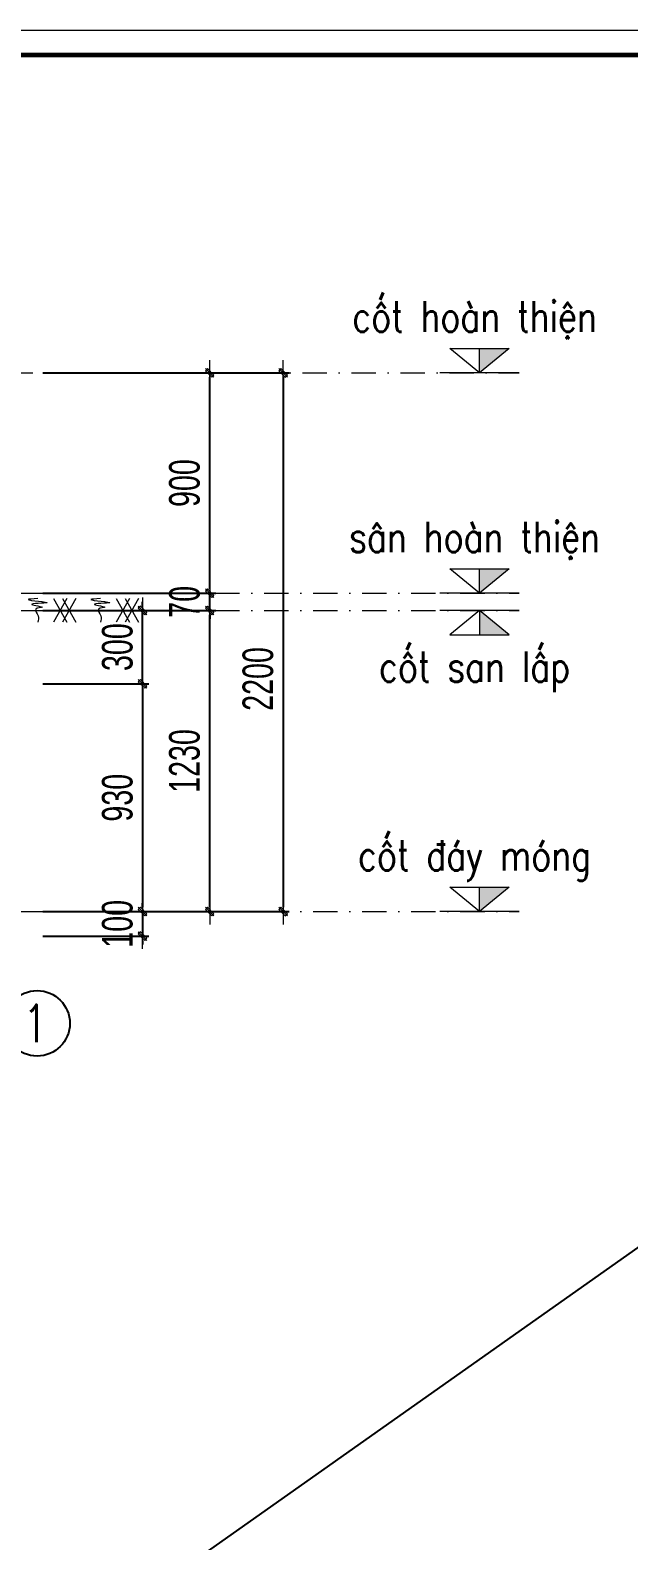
# Model space of a CAD drawing. Header units: millimetres. Extents: x -182770 to 489476, y -561170 to -280028.
# Drawn here: x -38560 to -36117, y -518758 to -512589 of the extents above; entities that cross this region are included whole.
import ezdxf
from ezdxf.enums import TextEntityAlignment as Align

# ---------------------------------------------------------------- set-up
doc = ezdxf.new("R2010")
doc.units = ezdxf.units.MM
doc.header["$MEASUREMENT"] = 0
doc.header["$PDMODE"] = 32
doc.linetypes.add('DASHDOT', pattern=[1, 0.5, -0.25, 0, -0.25])
doc.layers.get('Defpoints').update_dxf_attribs({"color": 1})
doc.layers.add('KCS_Plotter', color=11, linetype='Continuous', plot=False)
for name, color, linetype, lineweight in [('Khungten_LCDI', 7, 'Continuous', 5), ('LC Dim', 8, 'Continuous', 18), ('LC Khac', 4, 'Continuous', 9), ('LC Net manh', 133, 'Continuous', 5), ('LC Net thay', 63, 'Continuous', 25), ('LC Net truc', 79, 'DASHDOT', 13), ('LC Text1', 3, 'Continuous', 20), ('LC Text2', 7, 'Continuous', 25)]:
    doc.layers.add(name, color=color, linetype=linetype, lineweight=lineweight)
doc.styles.add('HOATBIF', font='hoatbif.shx', dxfattribs={"width": 0.7})
doc.styles.add('Khungten', font='VHAVAN.TTF', dxfattribs={"width": 0.9, "height": 5000})
doc.styles.add('LC 1', font='VHAVANB.TTF')
doc.styles.add('LC 3', font='vnsimli.shx', dxfattribs={"width": 0.75})
doc.styles.add('T1', font='Vnsimli.shx', dxfattribs={"width": 0.8})
doc.styles.add('Title', font='VHBLACK.TTF', dxfattribs={"width": 0.8})
doc.dimstyles.new('1-100(1-50)', dxfattribs={"dimscale": 50, "dimtxt": 2.5, "dimasz": 0.35, "dimexe": 0.5, "dimexo": 0, "dimgap": 0.8, "dimtad": 1, "dimdec": 0, "dimzin": 0, "dimdsep": 46, "dimtxsty": 'HOATBIF', "dimblk1": 'DOT', "dimblk2": 'DOT', "dimsah": 1, "dimcen": -1, "dimdle": 1, "dimclrd": 256, "dimclre": 256, "dimclrt": 4, "dimadec": 3, "dimazin": 2, "dimtfac": 0.333333, "dimtdec": 0, "dimtix": 1, "dimtmove": 2, "dimatfit": 3, "dimldrblk": 'DOT', "dimfxl": 1, "dimtvp": 0.833333, "dimtolj": 1, "dimtzin": 0, "dimarcsym": 0})

# ---------------------------------------------------------------- blocks, each defined once
blk = doc.blocks.new('lcdi fix')
at = {"layer": 'Defpoints', "lineweight": 0}
blk.add_lwpolyline([(-1200, -14850), (-1200, 14850), (40800, 14850), (40800, -14850)], close=True, dxfattribs=at)
at = {"layer": 'Khungten_LCDI', "color": 5, "lineweight": 60}
blk.add_lwpolyline([(0, -14650), (0, 14650), (40600, 14650), (40600, -14650)], close=True, dxfattribs=at)
at = {"color": 7, "style": 'Khungten', "width": 0.8}
for tag, p in [('REVISION', (39499, -10746)), ('NGAYHT', (39546, -11609))]:
    blk.add_attdef(tag, text='', height=200, dxfattribs=at).set_placement(p, align=Align.CENTER)
at = {"layer": 'LC Text1', "color": 3, "style": 'LC 1', "width": 1.834006}
for tag, p, p2 in [('TENBANVE1', (36913, -8886), (40339, -8886)), ('TENBANVE2', (36913, -9562), (40339, -9562))]:
    blk.add_attdef(tag, text='', height=250, dxfattribs=at).set_placement(p, p2, align=Align.FIT)
at = {"layer": 'LC Text1', "style": 'Title', "width": 0.7}
blk.add_attdef('SOBANVE', text='', height=250, dxfattribs=at).set_placement((39562, -13896), align=Align.CENTER)
blk = doc.blocks.new('DOT')
at = {"layer": 'LC Dim'}
blk.add_line((-3, 0), (3, 0), dxfattribs=at)
at = {"layer": 'LC Dim', "color": 4}
blk.add_line((-1, -1), (1, 1), dxfattribs=at)
blk.add_lwpolyline([(0.5, 1), (-1, -0.5), (-0.5, -1), (1, 0.5)], close=True, dxfattribs=at)
blk = doc.blocks.new('*D595')
at = {"layer": 'Defpoints', "color": 0, "ltscale": 2, "transparency": 16777216}
for p in [(-38508.5, -516188.2), (-38508.5, -516288.2), (-38101.7, -516288.2)]:
    blk.add_point(p, dxfattribs=at)
at = {"layer": 'LC Dim', "lineweight": -2, "ltscale": 2, "transparency": 16777216}
for p, q in [((-38508.5, -516188.2), (-38076.7, -516188.2)), ((-38101.7, -516170.7), (-38101.7, -516153.2)), ((-38101.7, -516188.2), (-38101.7, -516288.2)), ((-38508.5, -516288.2), (-38076.7, -516288.2)), ((-38101.7, -516305.7), (-38101.7, -516323.2))]:
    blk.add_line(p, q, dxfattribs=at)
at = {"layer": 'LC Dim', "lineweight": -2, "ltscale": 2, "transparency": 16777216, "xscale": 17.5, "yscale": 17.5, "zscale": 17.5}
for p, rotation in [((-38101.7, -516188.2), 270), ((-38101.7, -516288.2), 90)]:
    blk.add_blockref('DOT', p, dxfattribs=dict(at, rotation=rotation))
at = {"layer": 'LC Dim', "color": 4, "ltscale": 2, "transparency": 16777216, "insert": (-38204.2, -516238.2), "char_height": 125, "attachment_point": 5, "rotation": 90, "style": 'HOATBIF'}
blk.add_mtext('\\A1;100', dxfattribs=at)
blk = doc.blocks.new('_Dot')
at = {"color": 0, "linetype": 'ByBlock', "lineweight": -2}
blk.add_line((-0.5, 0), (-1, 0), dxfattribs=at)
at = {"color": 0, "linetype": 'ByBlock', "const_width": 0.5}
blk.add_lwpolyline([(-0.25, 0, 1), (0.25, 0, 1)], format="xyb", close=True, dxfattribs=at)
blk = doc.blocks.new('*D596')
at = {"layer": 'Defpoints', "color": 0, "ltscale": 2, "transparency": 16777216}
for p in [(-38508.5, -515258.2), (-38508.5, -516188.2), (-38101.7, -516188.2)]:
    blk.add_point(p, dxfattribs=at)
at = {"layer": 'LC Dim', "lineweight": -2, "ltscale": 2, "transparency": 16777216}
for p, q in [((-38508.5, -515258.2), (-38076.7, -515258.2)), ((-38101.7, -515275.7), (-38101.7, -516170.7)), ((-38508.5, -516188.2), (-38076.7, -516188.2))]:
    blk.add_line(p, q, dxfattribs=at)
at = {"layer": 'LC Dim', "lineweight": -2, "ltscale": 2, "transparency": 16777216, "xscale": 17.5, "yscale": 17.5, "zscale": 17.5}
for p, rotation in [((-38101.7, -515258.2), 90), ((-38101.7, -516188.2), 270)]:
    blk.add_blockref('DOT', p, dxfattribs=dict(at, rotation=rotation))
at = {"layer": 'LC Dim', "color": 4, "ltscale": 2, "transparency": 16777216, "insert": (-38204.2, -515723.2), "char_height": 125, "attachment_point": 5, "rotation": 90, "style": 'HOATBIF'}
blk.add_mtext('\\A1;930', dxfattribs=at)
blk = doc.blocks.new('*D597')
at = {"layer": 'Defpoints', "color": 0, "ltscale": 2, "transparency": 16777216}
for p in [(-38508.5, -514958.2), (-37827.7, -514958.2), (-38475.2, -516188.2)]:
    blk.add_point(p, dxfattribs=at)
at = {"layer": 'LC Dim', "lineweight": -2, "ltscale": 2, "transparency": 16777216}
for p, q in [((-38508.5, -514958.2), (-37802.7, -514958.2)), ((-37827.7, -516170.7), (-37827.7, -514975.7)), ((-38475.2, -516188.2), (-37802.7, -516188.2))]:
    blk.add_line(p, q, dxfattribs=at)
at = {"layer": 'LC Dim', "lineweight": -2, "ltscale": 2, "transparency": 16777216, "xscale": 17.5, "yscale": 17.5, "zscale": 17.5}
for p, rotation in [((-37827.7, -514958.2), 90), ((-37827.7, -516188.2), 270)]:
    blk.add_blockref('DOT', p, dxfattribs=dict(at, rotation=rotation))
at = {"layer": 'LC Dim', "color": 4, "ltscale": 2, "transparency": 16777216, "insert": (-37930.2, -515573.2), "char_height": 125, "attachment_point": 5, "rotation": 90, "style": 'HOATBIF'}
blk.add_mtext('\\A1;1230', dxfattribs=at)
blk = doc.blocks.new('*D598')
at = {"layer": 'Defpoints', "color": 0, "ltscale": 2, "transparency": 16777216}
for p in [(-38508.5, -513988.2), (-37827.7, -513988.2), (-38508.5, -514888.2)]:
    blk.add_point(p, dxfattribs=at)
at = {"layer": 'LC Dim', "lineweight": -2, "ltscale": 2, "transparency": 16777216}
for p, q in [((-38508.5, -513988.2), (-37802.7, -513988.2)), ((-37827.7, -514870.7), (-37827.7, -514005.7)), ((-38508.5, -514888.2), (-37802.7, -514888.2))]:
    blk.add_line(p, q, dxfattribs=at)
at = {"layer": 'LC Dim', "lineweight": -2, "ltscale": 2, "transparency": 16777216, "xscale": 17.5, "yscale": 17.5, "zscale": 17.5}
for p, rotation in [((-37827.7, -513988.2), 90), ((-37827.7, -514888.2), 270)]:
    blk.add_blockref('DOT', p, dxfattribs=dict(at, rotation=rotation))
at = {"layer": 'LC Dim', "color": 4, "ltscale": 2, "transparency": 16777216, "insert": (-37930.2, -514438.2), "char_height": 125, "attachment_point": 5, "rotation": 90, "style": 'HOATBIF'}
blk.add_mtext('\\A1;900', dxfattribs=at)
blk = doc.blocks.new('*D599')
at = {"layer": 'Defpoints', "color": 0, "ltscale": 2, "transparency": 16777216}
for p in [(-38508.5, -514888.2), (-37827.7, -514888.2), (-38508.5, -514958.2)]:
    blk.add_point(p, dxfattribs=at)
at = {"layer": 'LC Dim', "lineweight": -2, "ltscale": 2, "transparency": 16777216}
for p, q in [((-37827.7, -514870.7), (-37827.7, -514853.2)), ((-38508.5, -514888.2), (-37802.7, -514888.2)), ((-37827.7, -514958.2), (-37827.7, -514888.2)), ((-38508.5, -514958.2), (-37802.7, -514958.2)), ((-37827.7, -514975.7), (-37827.7, -514993.2))]:
    blk.add_line(p, q, dxfattribs=at)
at = {"layer": 'LC Dim', "lineweight": -2, "ltscale": 2, "transparency": 16777216, "xscale": 17.5, "yscale": 17.5, "zscale": 17.5}
for p, rotation in [((-37827.7, -514888.2), 270), ((-37827.7, -514958.2), 90)]:
    blk.add_blockref('DOT', p, dxfattribs=dict(at, rotation=rotation))
at = {"layer": 'LC Dim', "color": 4, "ltscale": 2, "transparency": 16777216, "insert": (-37930.2, -514923.2), "char_height": 125, "attachment_point": 5, "rotation": 90, "style": 'HOATBIF'}
blk.add_mtext('\\A1;70', dxfattribs=at)
blk = doc.blocks.new('mat dat')
at = {"layer": 'LC Net manh'}
for p, q in [((2, 0), (3.73, -3)), ((3.73, 0), (2, -3)), ((3.15, 0), (4.88, -3)), ((4.88, 0), (3.15, -3))]:
    blk.add_line(p, q, dxfattribs=at)
blk.add_spline([(0, 0), (-1.21, -0.12), (1.21, -0.52), (-0.75, -0.75), (0.58, -1.1), (-0.23, -1.33), (0.06, -2.19), (0, -3)], degree=3, dxfattribs=at)
blk = doc.blocks.new('*U565')
at = {"layer": 'LC Khac', "xscale": 32.00000000005184, "yscale": 32.00000000005184, "zscale": 32.00000000005184}
blk.add_blockref('mat dat', (-56.7, 48), dxfattribs=at)
blk = doc.blocks.new('*U566')
at = {"layer": 'LC Dim', "color": 0, "linetype": 'ByBlock', "lineweight": -2}
for p in [(0, 0), (256, 0)]:
    blk.add_blockref('*U565', p, dxfattribs=at)
blk = doc.blocks.new('*D600')
at = {"layer": 'Defpoints', "color": 0, "ltscale": 2, "transparency": 16777216}
for p in [(-38508.5, -514958.2), (-38101.7, -514958.2), (-38508.5, -515258.2)]:
    blk.add_point(p, dxfattribs=at)
at = {"layer": 'LC Dim', "lineweight": -2, "ltscale": 2, "transparency": 16777216}
for p, q in [((-38508.5, -514958.2), (-38076.7, -514958.2)), ((-38101.7, -514940.7), (-38101.7, -514923.2)), ((-38101.7, -515258.2), (-38101.7, -514958.2)), ((-38508.5, -515258.2), (-38076.7, -515258.2)), ((-38101.7, -515275.7), (-38101.7, -515293.2))]:
    blk.add_line(p, q, dxfattribs=at)
at = {"layer": 'LC Dim', "lineweight": -2, "ltscale": 2, "transparency": 16777216, "xscale": 17.5, "yscale": 17.5, "zscale": 17.5}
for p, rotation in [((-38101.7, -514958.2), 270), ((-38101.7, -515258.2), 90)]:
    blk.add_blockref('DOT', p, dxfattribs=dict(at, rotation=rotation))
at = {"layer": 'LC Dim', "color": 4, "ltscale": 2, "transparency": 16777216, "insert": (-38204.2, -515108.2), "char_height": 125, "attachment_point": 5, "rotation": 90, "style": 'HOATBIF'}
blk.add_mtext('\\A1;300', dxfattribs=at)
blk = doc.blocks.new('*D601')
at = {"layer": 'Defpoints', "color": 0, "ltscale": 2, "transparency": 16777216}
for p in [(-38508.5, -513988.2), (-38508.5, -516188.2), (-37527.9, -516188.2)]:
    blk.add_point(p, dxfattribs=at)
at = {"layer": 'LC Dim', "lineweight": -2, "ltscale": 2, "transparency": 16777216}
for p, q in [((-38508.5, -513988.2), (-37502.9, -513988.2)), ((-37527.9, -514005.7), (-37527.9, -516170.7)), ((-38508.5, -516188.2), (-37502.9, -516188.2))]:
    blk.add_line(p, q, dxfattribs=at)
at = {"layer": 'LC Dim', "lineweight": -2, "ltscale": 2, "transparency": 16777216, "xscale": 17.5, "yscale": 17.5, "zscale": 17.5}
for p, rotation in [((-37527.9, -513988.2), 90), ((-37527.9, -516188.2), 270)]:
    blk.add_blockref('DOT', p, dxfattribs=dict(at, rotation=rotation))
at = {"layer": 'LC Dim', "color": 4, "ltscale": 2, "transparency": 16777216, "insert": (-37630.4, -515238.2), "char_height": 125, "attachment_point": 5, "rotation": 90, "style": 'HOATBIF'}
blk.add_mtext('\\A1;2200', dxfattribs=at)
blk = doc.blocks.new('Caodo1')
at = {"layer": 'LC Text1'}
blk.add_hatch(color=4, dxfattribs=at).paths.add_polyline_path([(0, 200), (0, 0), (243, 200)])
at = {"layer": 'LC Text1', "color": 4}
for p, q in [((0, 0), (0, 200)), ((324, 0), (-324, 0))]:
    blk.add_line(p, q, dxfattribs=at)
blk.add_lwpolyline([(-243, 200), (243, 200), (0, 0), (0, 0)], close=True, dxfattribs=at)
at = {"layer": 'LC Text1', "color": 4, "style": 'T1', "width": 0.8}
blk.add_attdef('%%P0,00', text='', height=250, dxfattribs=at).set_placement((-39, 460), align=Align.MIDDLE_CENTER)

msp = doc.modelspace()

# ---------------------------------------------------------------- linework, layer by layer
at = {"layer": 'KCS_Plotter', "ltscale": 250}
msp.add_line((-50049.6, -527438.8), (-29049.6, -512588.8), dxfattribs=at)
at = {"layer": 'LC Net truc', "ltscale": 200}
for p, q in [((-41451.4, -513988.2), (-36564.8, -513988.2)), ((-38606.1, -514888.2), (-36564.8, -514888.2)), ((-38606.1, -514958.2), (-36564.8, -514958.2)), ((-38606.1, -516188.2), (-36564.8, -516188.2))]:
    msp.add_line(p, q, dxfattribs=at)
at = {"layer": 'LC Text2', "ltscale": 100}
msp.add_circle((-38532.3, -516644.6), 133.8, dxfattribs=at)

# ---------------------------------------------------------------- block references
at = {"layer": 'LC Dim'}
msp.add_blockref('*U566', (-38473.1, -514958.2), dxfattribs=at)
at = {"layer": 'LC Net thay', "xscale": 0.5000000000000013, "yscale": 0.5000000000000013, "zscale": 0.5000000000000013}
msp.add_blockref('lcdi fix', (-49449.6, -520013.8), dxfattribs=at)
at = {"layer": 'LC Text1'}
ref = msp.add_blockref('Caodo1', (-36726.6, -513988.2), dxfattribs=dict(at, xscale=0.5, yscale=0.5, zscale=0.5))
ref.add_attrib('%%P0,00', 'cèt hoµn thiÖn', dxfattribs={"layer": 'LC Text2', "height": 125, "style": 'T1', "width": 0.8}).set_placement((-36746.2, -513758.5), align=Align.MIDDLE_CENTER)
ref = msp.add_blockref('Caodo1', (-36726.6, -514888.2), dxfattribs=dict(at, xscale=0.5, yscale=0.5, zscale=0.5))
ref.add_attrib('%%P0,00', 's©n hoµn thiÖn', dxfattribs={"layer": 'LC Text2', "height": 125, "style": 'T1', "width": 0.8}).set_placement((-36746.2, -514658.5), align=Align.MIDDLE_CENTER)
ref = msp.add_blockref('Caodo1', (-36726.6, -514958.2), dxfattribs=dict(at, xscale=-0.5, yscale=0.5, zscale=0.5, rotation=180))
ref.add_attrib('%%P0,00', 'cèt san lÊp', dxfattribs={"layer": 'LC Text2', "height": 125, "style": 'T1', "width": 0.8}).set_placement((-36746.2, -515188), align=Align.MIDDLE_CENTER)
ref = msp.add_blockref('Caodo1', (-36726.6, -516188.1), dxfattribs=dict(at, xscale=0.5, yscale=0.5, zscale=0.5))
ref.add_attrib('%%P0,00', 'cèt ®¸y mãng', dxfattribs={"layer": 'LC Text2', "height": 125, "style": 'T1', "width": 0.8}).set_placement((-36746.2, -515958.4), align=Align.MIDDLE_CENTER)

# ---------------------------------------------------------------- texts
at = {"layer": 'LC Text2', "ltscale": 100, "style": 'LC 3', "width": 0.75}
msp.add_text('1', height=152.8, dxfattribs=at).set_placement((-38539.8, -516644.6), align=Align.MIDDLE_CENTER)

# ---------------------------------------------------------------- dimensions: what is measured, and where the dimension line sits
at = {"layer": 'LC Dim', "ltscale": 2}
for base, p1, p2, picture, middle in [((-37827.7, -513988.2), (-38508.5, -514888.2), (-38508.5, -513988.2), '*D598', (-37930.2, -514438.2)), ((-37827.7, -514888.2), (-38508.5, -514958.2), (-38508.5, -514888.2), '*D599', (-37930.2, -514923.2)), ((-37827.7, -514958.2), (-38475.2, -516188.2), (-38508.5, -514958.2), '*D597', (-37930.2, -515573.2)), ((-38101.7, -514958.2), (-38508.5, -515258.2), (-38508.5, -514958.2), '*D600', (-38204.2, -515108.2)), ((-38101.7, -516188.2), (-38508.5, -515258.2), (-38508.5, -516188.2), '*D596', (-38204.2, -515723.2)), ((-38101.7, -516288.2), (-38508.5, -516188.2), (-38508.5, -516288.2), '*D595', (-38204.2, -516238.2))]:
    dim = msp.add_linear_dim(base=base, p1=p1, p2=p2, angle=90, dimstyle='1-100(1-50)', dxfattribs=at)
    dim.commit()
    dim.dimension.update_dxf_attribs({"geometry": picture, "text_midpoint": middle})
dim = msp.add_linear_dim(base=(-37527.9, -516188.2), p1=(-38508.5, -513988.2), p2=(-38508.5, -516188.2), angle=90, dimstyle='1-100(1-50)', dxfattribs=at)
dim.commit()
dim.dimension.update_dxf_attribs({"geometry": '*D601', "text_midpoint": (-37630.4, -515238.2), "dimtype": 160})

doc.saveas('drawing.dxf')
